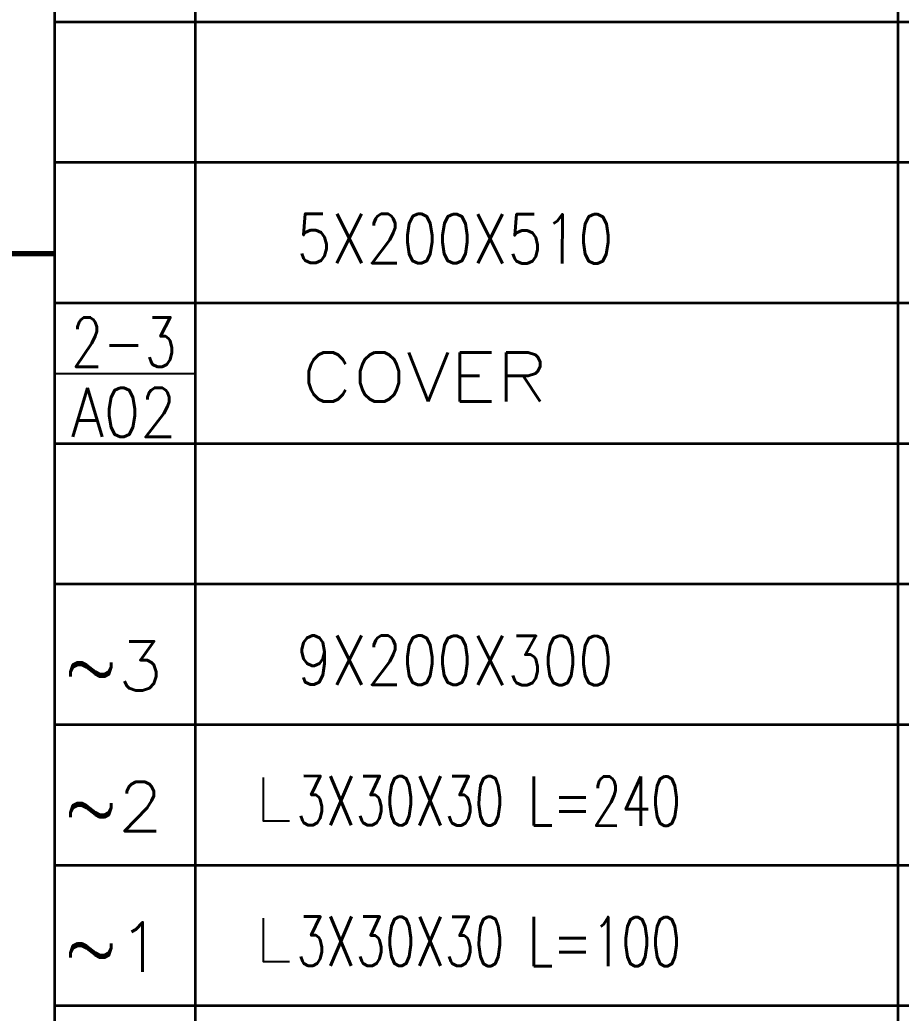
# Model space of a CAD drawing. Header units: millimetres. Extents: x 1333 to 104182, y -62926 to -5704.
# Drawn here: x 49415.8 to 49541.2, y -62548.6 to -62407.2 of the extents above; entities that cross this region are included whole.
import ezdxf
from ezdxf.enums import TextEntityAlignment as Align

# ---------------------------------------------------------------- set-up
doc = ezdxf.new("R2010")
doc.units = ezdxf.units.MM
doc.header["$LTSCALE"] = 0.5
doc.layers.add('08', color=1, linetype='Continuous')
doc.layers.add('SHM_LABEL', color=40, linetype='Continuous')
doc.styles.get("Standard").update_dxf_attribs({"font": 'simplex.shx'})

# ---------------------------------------------------------------- blocks, each defined once
blk = doc.blocks.new('D')
at = {"color": 7, "lineweight": 35, "ltscale": 0.25}
for p, q in [((54076.08, -14049.04), (54076.08, -14069.04)), ((54096.08, -14049.04), (54096.08, -14069.04)), ((54196.08, -14049.04), (54196.08, -14069.04))]:
    blk.add_line(p, q, dxfattribs=at)
at = {"color": 7, "lineweight": 35}
for p, q in [((54356.08, -14049.04), (54076.08, -14049.04)), ((54356.08, -14069.04), (54076.08, -14069.04))]:
    blk.add_line(p, q, dxfattribs=at)
blk = doc.blocks.new('arwear')
at = {"layer": '08', "color": 3, "xscale": 0.5, "yscale": 0.5, "zscale": 0.5}
for p in [(26347.04, -5512.506), (26347.04, -5522.506), (26347.04, -5532.506), (26347.04, -5542.506), (26347.04, -5552.506), (26347.04, -5562.506), (26347.04, -5572.506), (26347.04, -5582.506), (26347.04, -5592.506)]:
    blk.add_blockref('D', p, dxfattribs=at)

msp = doc.modelspace()

# ---------------------------------------------------------------- linework, layer by layer
at = {"color": 7, "lineweight": 70}
msp.add_line((48771.875, -62440.468), (49420.743, -62440.468), dxfattribs=at)
at = {"layer": 'SHM_LABEL', "color": 7}
msp.add_line((49420.633, -62457.561), (49440.633, -62457.561), dxfattribs=at)
at = {"layer": 'SHM_LABEL'}
for points in [[(49454.185, -62521.263), (49450.484, -62521.263), (49450.484, -62515.07)], [(49454.185, -62541.263), (49450.484, -62541.263), (49450.484, -62535.07)]]:
    msp.add_lwpolyline(points, dxfattribs=at)

# ---------------------------------------------------------------- block references
at = {"layer": '08', "color": 3, "xscale": 2, "yscale": 2, "zscale": 2}
msp.add_blockref('arwear', (-57349.417, -37313.505), dxfattribs=at)

# ---------------------------------------------------------------- texts
at = {"layer": 'SHM_LABEL'}
for s, rotation, width, p, p2 in [('5X200X510', 359.88963, 0.795655, (49455.164, -62441.83), (49500.251, -62441.917)), ('9X200X300', 359.88963, 0.777364, (49455.164, -62501.83), (49500.251, -62501.917)), ('3X30X30 L=240', 359.90901, 0.640879, (49455.164, -62521.83), (49509.852, -62521.917)), ('3X30X30 L=100', 359.90901, 0.651052, (49455.164, -62541.83), (49509.852, -62541.917))]:
    msp.add_text(s, height=7, rotation=rotation, dxfattribs=dict(at, width=width)).set_placement(p, p2, align=Align.FIT)
for s, width, p, p2 in [('2-3', 0.75, (49423.115, -62456.591), (49438.115, -62456.591)), ('COVER', 1.09375, (49455.896, -62461.561), (49490.896, -62461.561)), ('A02', 0.803571, (49423.115, -62466.591), (49438.115, -62466.591))]:
    msp.add_text(s, height=7, dxfattribs=dict(at, width=width)).set_placement(p, p2, align=Align.FIT)
at = {"layer": 'SHM_LABEL', "width": 1.066067}
for s, p in [('~3', (49429.122, -62502.677)), ('~2', (49429.122, -62522.677)), ('~1', (49429.122, -62542.677))]:
    msp.add_text(s, height=7, dxfattribs=at).set_placement(p, align=Align.CENTER)

doc.saveas('drawing.dxf')
